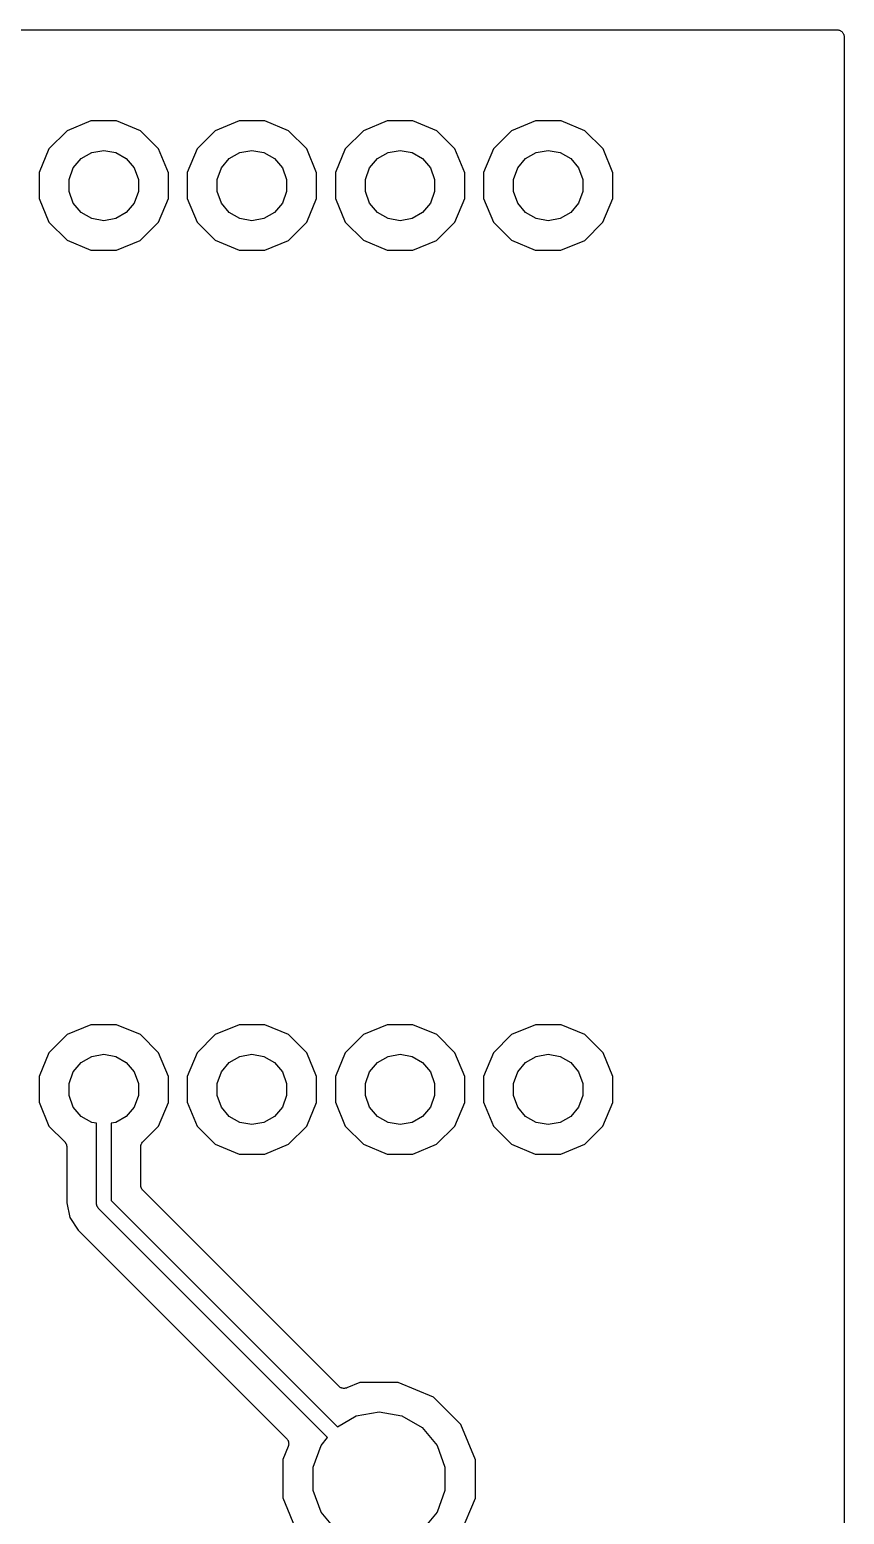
# Model space of a CAD drawing. Extents: x 37 to 156, y -136 to -20.
# Drawn here: x 141.55 to 155.52, y -45.53 to -20.08 of the extents above; entities that cross this region are included whole.
import ezdxf

# ---------------------------------------------------------------- set-up
doc = ezdxf.new("R2010")
doc.units = 0
doc.header["$MEASUREMENT"] = 0
doc.layers.add('BLACK', color=7, linetype='CONTINUOUS')

msp = doc.modelspace()

# ---------------------------------------------------------------- linework, layer by layer
at = {"layer": 'Black'}
for p, q in [((37.61, -20.083), (155.39, -20.083)), ((155.39, -20.083), (155.401, -20.0849)), ((155.401, -20.0849), (155.412, -20.0849)), ((155.412, -20.0849), (155.422, -20.0887)), ((155.422, -20.0887), (155.433, -20.0907)), ((155.433, -20.0907), (155.443, -20.0962)), ((155.443, -20.0962), (155.453, -20.1)), ((155.453, -20.1), (155.462, -20.1072)), ((155.462, -20.1072), (155.472, -20.1127)), ((155.472, -20.1127), (155.479, -20.1212)), ((155.479, -20.1212), (155.487, -20.1284)), ((155.487, -20.1284), (155.493, -20.138)), ((155.493, -20.138), (155.5, -20.1465)), ((155.5, -20.1465), (155.504, -20.1569)), ((155.504, -20.1569), (155.509, -20.1666)), ((155.509, -20.1666), (155.511, -20.1775)), ((155.511, -20.1775), (155.515, -20.1879)), ((155.515, -20.1879), (155.515, -20.1991)), ((155.515, -20.1991), (155.517, -20.21)), ((155.517, -20.21), (155.517, -135.99)), ((142.193, -21.8141), (141.881, -22.1255)), ((142.601, -21.6458), (142.193, -21.8141)), ((143.041, -21.6462), (142.601, -21.6458)), ((143.448, -21.8152), (143.041, -21.6462)), ((143.76, -22.1272), (143.448, -21.8152)), ((144.733, -21.8141), (144.421, -22.1255)), ((145.141, -21.6458), (144.733, -21.8141)), ((145.581, -21.6462), (145.141, -21.6458)), ((145.988, -21.8152), (145.581, -21.6462)), ((146.3, -22.1272), (145.988, -21.8152)), ((147.273, -21.8141), (146.961, -22.1255)), ((147.681, -21.6458), (147.273, -21.8141)), ((148.121, -21.6462), (147.681, -21.6458)), ((148.528, -21.8152), (148.121, -21.6462)), ((148.84, -22.1272), (148.528, -21.8152)), ((149.813, -21.8141), (149.501, -22.1255)), ((150.221, -21.6458), (149.813, -21.8141)), ((150.661, -21.6462), (150.221, -21.6458)), ((151.068, -21.8152), (150.661, -21.6462)), ((151.38, -22.1272), (151.068, -21.8152)), ((141.881, -22.1255), (141.712, -22.5326)), ((143.928, -22.5346), (143.76, -22.1272)), ((144.421, -22.1255), (144.252, -22.5326)), ((146.468, -22.5346), (146.3, -22.1272)), ((146.961, -22.1255), (146.792, -22.5326)), ((149.008, -22.5346), (148.84, -22.1272)), ((149.501, -22.1255), (149.332, -22.5326)), ((151.548, -22.5346), (151.38, -22.1272)), ((142.298, -22.4529), (142.433, -22.2926)), ((142.433, -22.2926), (142.614, -22.188)), ((142.614, -22.188), (142.82, -22.1517)), ((142.82, -22.1517), (143.026, -22.188)), ((143.026, -22.188), (143.207, -22.2926)), ((143.207, -22.2926), (143.342, -22.4529)), ((144.838, -22.4529), (144.973, -22.2926)), ((144.973, -22.2926), (145.154, -22.188)), ((145.154, -22.188), (145.36, -22.1517)), ((145.36, -22.1517), (145.566, -22.188)), ((145.566, -22.188), (145.747, -22.2926)), ((145.747, -22.2926), (145.882, -22.4529)), ((147.378, -22.4529), (147.513, -22.2926)), ((147.513, -22.2926), (147.694, -22.188)), ((147.694, -22.188), (147.9, -22.1517)), ((147.9, -22.1517), (148.106, -22.188)), ((148.106, -22.188), (148.287, -22.2926)), ((148.287, -22.2926), (148.422, -22.4529)), ((149.918, -22.4529), (150.053, -22.2926)), ((150.053, -22.2926), (150.234, -22.188)), ((150.234, -22.188), (150.44, -22.1517)), ((150.44, -22.1517), (150.646, -22.188)), ((150.646, -22.188), (150.827, -22.2926)), ((150.827, -22.2926), (150.962, -22.4529)), ((141.712, -22.5326), (141.712, -22.9734)), ((142.227, -22.6494), (142.298, -22.4529)), ((143.342, -22.4529), (143.413, -22.6494)), ((143.928, -22.9754), (143.928, -22.5346)), ((144.252, -22.5326), (144.252, -22.9734)), ((144.767, -22.6494), (144.838, -22.4529)), ((145.882, -22.4529), (145.953, -22.6494)), ((146.468, -22.9754), (146.468, -22.5346)), ((146.792, -22.5326), (146.792, -22.9734)), ((147.307, -22.6494), (147.378, -22.4529)), ((148.422, -22.4529), (148.493, -22.6494)), ((149.008, -22.9754), (149.008, -22.5346)), ((149.332, -22.5326), (149.332, -22.9734)), ((149.847, -22.6494), (149.918, -22.4529)), ((150.962, -22.4529), (151.033, -22.6494)), ((151.548, -22.9754), (151.548, -22.5346)), ((142.227, -22.8586), (142.227, -22.6494)), ((142.298, -23.0551), (142.227, -22.8586)), ((143.413, -22.8586), (143.342, -23.0551)), ((143.413, -22.6494), (143.413, -22.8586)), ((144.767, -22.8586), (144.767, -22.6494)), ((144.838, -23.0551), (144.767, -22.8586)), ((145.953, -22.8586), (145.882, -23.0551)), ((145.953, -22.6494), (145.953, -22.8586)), ((147.307, -22.8586), (147.307, -22.6494)), ((147.378, -23.0551), (147.307, -22.8586)), ((148.493, -22.8586), (148.422, -23.0551)), ((148.493, -22.6494), (148.493, -22.8586)), ((149.847, -22.8586), (149.847, -22.6494)), ((149.918, -23.0551), (149.847, -22.8586)), ((151.033, -22.8586), (150.962, -23.0551)), ((151.033, -22.6494), (151.033, -22.8586)), ((141.712, -22.9734), (141.88, -23.3808)), ((142.433, -23.2154), (142.298, -23.0551)), ((143.342, -23.0551), (143.207, -23.2154)), ((143.759, -23.3825), (143.928, -22.9754)), ((144.252, -22.9734), (144.42, -23.3808)), ((144.973, -23.2154), (144.838, -23.0551)), ((145.882, -23.0551), (145.747, -23.2154)), ((146.299, -23.3825), (146.468, -22.9754)), ((146.792, -22.9734), (146.96, -23.3808)), ((147.513, -23.2154), (147.378, -23.0551)), ((148.422, -23.0551), (148.287, -23.2154)), ((148.839, -23.3825), (149.008, -22.9754)), ((149.332, -22.9734), (149.5, -23.3808)), ((150.053, -23.2154), (149.918, -23.0551)), ((150.962, -23.0551), (150.827, -23.2154)), ((151.379, -23.3825), (151.548, -22.9754)), ((141.88, -23.3808), (142.192, -23.6928)), ((142.614, -23.32), (142.433, -23.2154)), ((142.82, -23.3563), (142.614, -23.32)), ((143.026, -23.32), (142.82, -23.3563)), ((143.207, -23.2154), (143.026, -23.32)), ((143.447, -23.6939), (143.759, -23.3825)), ((144.42, -23.3808), (144.732, -23.6928)), ((145.154, -23.32), (144.973, -23.2154)), ((145.36, -23.3563), (145.154, -23.32)), ((145.566, -23.32), (145.36, -23.3563)), ((145.747, -23.2154), (145.566, -23.32)), ((145.987, -23.6939), (146.299, -23.3825)), ((146.96, -23.3808), (147.272, -23.6928)), ((147.694, -23.32), (147.513, -23.2154)), ((147.9, -23.3563), (147.694, -23.32)), ((148.106, -23.32), (147.9, -23.3563)), ((148.287, -23.2154), (148.106, -23.32)), ((148.527, -23.6939), (148.839, -23.3825)), ((149.5, -23.3808), (149.812, -23.6928)), ((150.234, -23.32), (150.053, -23.2154)), ((150.44, -23.3563), (150.234, -23.32)), ((150.646, -23.32), (150.44, -23.3563)), ((150.827, -23.2154), (150.646, -23.32)), ((151.067, -23.6939), (151.379, -23.3825)), ((142.192, -23.6928), (142.599, -23.8618)), ((142.599, -23.8618), (143.039, -23.8622)), ((143.039, -23.8622), (143.447, -23.6939)), ((144.732, -23.6928), (145.139, -23.8618)), ((145.139, -23.8618), (145.579, -23.8622)), ((145.579, -23.8622), (145.987, -23.6939)), ((147.272, -23.6928), (147.679, -23.8618)), ((147.679, -23.8618), (148.119, -23.8622)), ((148.119, -23.8622), (148.527, -23.6939)), ((149.812, -23.6928), (150.219, -23.8618)), ((150.219, -23.8618), (150.659, -23.8622)), ((150.659, -23.8622), (151.067, -23.6939)), ((142.601, -37.1378), (142.193, -37.3061)), ((143.041, -37.1382), (142.601, -37.1378)), ((143.448, -37.3072), (143.041, -37.1382)), ((145.141, -37.1378), (144.733, -37.3061)), ((145.581, -37.1382), (145.141, -37.1378)), ((145.988, -37.3072), (145.581, -37.1382)), ((147.681, -37.1378), (147.273, -37.3061)), ((148.121, -37.1382), (147.681, -37.1378)), ((148.528, -37.3072), (148.121, -37.1382)), ((150.221, -37.1378), (149.813, -37.3061)), ((150.661, -37.1382), (150.221, -37.1378)), ((151.068, -37.3072), (150.661, -37.1382)), ((142.193, -37.3061), (141.881, -37.6175)), ((143.76, -37.6192), (143.448, -37.3072)), ((144.733, -37.3061), (144.421, -37.6175)), ((146.3, -37.6192), (145.988, -37.3072)), ((147.273, -37.3061), (146.961, -37.6175)), ((148.84, -37.6192), (148.528, -37.3072)), ((149.813, -37.3061), (149.501, -37.6175)), ((151.38, -37.6192), (151.068, -37.3072)), ((141.881, -37.6175), (141.712, -38.0246)), ((142.614, -37.68), (142.82, -37.6437)), ((142.82, -37.6437), (143.026, -37.68)), ((143.928, -38.0266), (143.76, -37.6192)), ((144.421, -37.6175), (144.252, -38.0246)), ((145.154, -37.68), (145.36, -37.6437)), ((145.36, -37.6437), (145.566, -37.68)), ((146.468, -38.0266), (146.3, -37.6192)), ((146.961, -37.6175), (146.792, -38.0246)), ((147.694, -37.68), (147.9, -37.6437)), ((147.9, -37.6437), (148.106, -37.68)), ((149.008, -38.0266), (148.84, -37.6192)), ((149.501, -37.6175), (149.332, -38.0246)), ((150.234, -37.68), (150.44, -37.6437)), ((150.44, -37.6437), (150.646, -37.68)), ((151.548, -38.0266), (151.38, -37.6192)), ((142.298, -37.9449), (142.433, -37.7846)), ((142.433, -37.7846), (142.614, -37.68)), ((143.026, -37.68), (143.207, -37.7846)), ((143.207, -37.7846), (143.342, -37.9449)), ((144.838, -37.9449), (144.973, -37.7846)), ((144.973, -37.7846), (145.154, -37.68)), ((145.566, -37.68), (145.747, -37.7846)), ((145.747, -37.7846), (145.882, -37.9449)), ((147.378, -37.9449), (147.513, -37.7846)), ((147.513, -37.7846), (147.694, -37.68)), ((148.106, -37.68), (148.287, -37.7846)), ((148.287, -37.7846), (148.422, -37.9449)), ((149.918, -37.9449), (150.053, -37.7846)), ((150.053, -37.7846), (150.234, -37.68)), ((150.646, -37.68), (150.827, -37.7846)), ((150.827, -37.7846), (150.962, -37.9449)), ((141.712, -38.0246), (141.712, -38.4654)), ((142.227, -38.1414), (142.298, -37.9449)), ((142.227, -38.3506), (142.227, -38.1414)), ((143.342, -37.9449), (143.413, -38.1414)), ((143.413, -38.1414), (143.413, -38.3506)), ((143.928, -38.4674), (143.928, -38.0266)), ((144.252, -38.0246), (144.252, -38.4654)), ((144.767, -38.1414), (144.838, -37.9449)), ((144.767, -38.3506), (144.767, -38.1414)), ((145.882, -37.9449), (145.953, -38.1414)), ((145.953, -38.1414), (145.953, -38.3506)), ((146.468, -38.4674), (146.468, -38.0266)), ((146.792, -38.0246), (146.792, -38.4654)), ((147.307, -38.1414), (147.378, -37.9449)), ((147.307, -38.3506), (147.307, -38.1414)), ((148.422, -37.9449), (148.493, -38.1414)), ((148.493, -38.1414), (148.493, -38.3506)), ((149.008, -38.4674), (149.008, -38.0266)), ((149.332, -38.0246), (149.332, -38.4654)), ((149.847, -38.1414), (149.918, -37.9449)), ((149.847, -38.3506), (149.847, -38.1414)), ((150.962, -37.9449), (151.033, -38.1414)), ((151.033, -38.1414), (151.033, -38.3506)), ((151.548, -38.4674), (151.548, -38.0266)), ((142.298, -38.5471), (142.227, -38.3506)), ((143.413, -38.3506), (143.342, -38.5471)), ((144.838, -38.5471), (144.767, -38.3506)), ((145.953, -38.3506), (145.882, -38.5471)), ((147.378, -38.5471), (147.307, -38.3506)), ((148.493, -38.3506), (148.422, -38.5471)), ((149.918, -38.5471), (149.847, -38.3506)), ((151.033, -38.3506), (150.962, -38.5471)), ((141.712, -38.4654), (141.88, -38.8728)), ((142.433, -38.7074), (142.298, -38.5471)), ((143.342, -38.5471), (143.207, -38.7074)), ((143.759, -38.8745), (143.928, -38.4674)), ((144.252, -38.4654), (144.42, -38.8728)), ((144.973, -38.7074), (144.838, -38.5471)), ((145.882, -38.5471), (145.747, -38.7074)), ((146.299, -38.8745), (146.468, -38.4674)), ((146.792, -38.4654), (146.96, -38.8728)), ((147.513, -38.7074), (147.378, -38.5471)), ((148.422, -38.5471), (148.287, -38.7074)), ((148.839, -38.8745), (149.008, -38.4674)), ((149.332, -38.4654), (149.5, -38.8728)), ((150.053, -38.7074), (149.918, -38.5471)), ((150.962, -38.5471), (150.827, -38.7074)), ((151.379, -38.8745), (151.548, -38.4674)), ((141.88, -38.8728), (142.15, -39.143)), ((142.614, -38.812), (142.433, -38.7074)), ((142.695, -38.8263), (142.614, -38.812)), ((142.695, -40.2), (142.695, -38.8263)), ((143.026, -38.812), (142.945, -38.8263)), ((142.945, -38.8263), (142.945, -40.1482)), ((143.207, -38.7074), (143.026, -38.812)), ((143.49, -39.1425), (143.759, -38.8745)), ((144.42, -38.8728), (144.732, -39.1848)), ((145.154, -38.812), (144.973, -38.7074)), ((145.36, -38.8483), (145.154, -38.812)), ((145.566, -38.812), (145.36, -38.8483)), ((145.747, -38.7074), (145.566, -38.812)), ((145.987, -39.1859), (146.299, -38.8745)), ((146.96, -38.8728), (147.272, -39.1848)), ((147.694, -38.812), (147.513, -38.7074)), ((147.9, -38.8483), (147.694, -38.812)), ((148.106, -38.812), (147.9, -38.8483)), ((148.287, -38.7074), (148.106, -38.812)), ((148.527, -39.1859), (148.839, -38.8745)), ((149.5, -38.8728), (149.812, -39.1848)), ((150.234, -38.812), (150.053, -38.7074)), ((150.44, -38.8483), (150.234, -38.812)), ((150.646, -38.812), (150.44, -38.8483)), ((150.827, -38.7074), (150.646, -38.812)), ((151.067, -39.1859), (151.379, -38.8745)), ((142.15, -39.143), (142.153, -39.1476)), ((142.153, -39.1476), (142.157, -39.1511)), ((142.157, -39.1511), (142.166, -39.1655)), ((142.166, -39.1655), (142.175, -39.1792)), ((142.175, -39.1792), (142.177, -39.1845)), ((142.177, -39.1845), (142.179, -39.1893)), ((143.461, -39.1889), (143.463, -39.184)), ((143.463, -39.184), (143.465, -39.1786)), ((143.465, -39.1786), (143.474, -39.165)), ((143.474, -39.165), (143.483, -39.1507)), ((143.483, -39.1507), (143.487, -39.1471)), ((143.487, -39.1471), (143.49, -39.1425)), ((144.732, -39.1848), (145.139, -39.3538)), ((147.272, -39.1848), (147.679, -39.3538)), ((149.812, -39.1848), (150.219, -39.3538)), ((142.179, -39.1893), (142.182, -39.2057)), ((142.182, -39.2057), (142.187, -39.2218)), ((142.187, -39.2218), (142.186, -39.2273)), ((142.186, -39.2273), (142.187, -39.2328)), ((142.187, -39.2328), (142.187, -40.1875)), ((143.453, -39.2212), (143.458, -39.2052)), ((143.454, -39.2268), (143.453, -39.2212)), ((143.453, -39.2324), (143.454, -39.2268)), ((143.453, -39.8852), (143.453, -39.2324)), ((143.458, -39.2052), (143.461, -39.1889)), ((145.139, -39.3538), (145.579, -39.3542)), ((145.579, -39.3542), (145.987, -39.1859)), ((147.679, -39.3538), (148.119, -39.3542)), ((148.119, -39.3542), (148.527, -39.1859)), ((150.219, -39.3538), (150.659, -39.3542)), ((150.659, -39.3542), (151.067, -39.1859)), ((143.454, -39.8907), (143.453, -39.8852)), ((143.453, -39.8963), (143.454, -39.8907)), ((143.458, -39.9123), (143.453, -39.8963)), ((143.461, -39.9286), (143.458, -39.9123)), ((143.463, -39.9335), (143.461, -39.9286)), ((143.465, -39.9389), (143.463, -39.9335)), ((143.474, -39.9525), (143.465, -39.9389)), ((142.187, -40.1875), (142.237, -40.4413)), ((142.696, -40.2054), (142.695, -40.2)), ((142.945, -40.1482), (146.825, -44.0281)), ((143.483, -39.9668), (143.474, -39.9525)), ((143.487, -39.9704), (143.483, -39.9668)), ((143.49, -39.975), (143.487, -39.9704)), ((146.849, -43.3342), (143.49, -39.975)), ((142.237, -40.4413), (142.381, -40.6564)), ((142.695, -40.2109), (142.696, -40.2054)), ((142.7, -40.2267), (142.695, -40.2109)), ((142.703, -40.2428), (142.7, -40.2267)), ((142.705, -40.2475), (142.703, -40.2428)), ((142.707, -40.2528), (142.705, -40.2475)), ((142.716, -40.2662), (142.707, -40.2528)), ((142.724, -40.2803), (142.716, -40.2662)), ((142.728, -40.2839), (142.724, -40.2803)), ((142.732, -40.2884), (142.728, -40.2839)), ((146.657, -44.2141), (142.732, -40.2884)), ((142.381, -40.6564), (145.954, -44.2293)), ((146.856, -43.339), (146.849, -43.3342)), ((146.862, -43.3451), (146.856, -43.339)), ((146.874, -43.3516), (146.862, -43.3451)), ((146.886, -43.3595), (146.874, -43.3516)), ((146.894, -43.3617), (146.886, -43.3595)), ((146.901, -43.3655), (146.894, -43.3617)), ((146.915, -43.3673), (146.901, -43.3655)), ((146.928, -43.371), (146.915, -43.3673)), ((146.936, -43.3702), (146.928, -43.371)), ((146.945, -43.3713), (146.936, -43.3702)), ((146.958, -43.3683), (146.945, -43.3713)), ((146.972, -43.3671), (146.958, -43.3683)), ((146.98, -43.3636), (146.972, -43.3671)), ((146.988, -43.3618), (146.98, -43.3636)), ((147.213, -43.2687), (146.988, -43.3618)), ((147.87, -43.2693), (147.213, -43.2687)), ((148.476, -43.5212), (147.87, -43.2693)), ((148.94, -43.986), (148.476, -43.5212)), ((146.825, -44.0281), (147.148, -43.8418)), ((147.148, -43.8418), (147.54, -43.7726)), ((147.54, -43.7726), (147.932, -43.8418)), ((147.932, -43.8418), (148.278, -44.0411)), ((149.191, -44.593), (148.94, -43.986)), ((145.954, -44.2293), (145.959, -44.2362)), ((145.959, -44.2362), (145.965, -44.2419)), ((145.965, -44.2419), (145.972, -44.2541)), ((145.972, -44.2541), (145.979, -44.2654)), ((145.979, -44.2654), (145.982, -44.2736)), ((145.982, -44.2736), (145.985, -44.281)), ((146.546, -44.3463), (146.657, -44.2141)), ((148.278, -44.0411), (148.534, -44.3463)), ((145.982, -44.3678), (145.889, -44.5902)), ((145.983, -44.3596), (145.982, -44.3678)), ((145.987, -44.352), (145.983, -44.3596)), ((145.985, -44.281), (145.987, -44.2947)), ((145.987, -44.2947), (145.991, -44.3081)), ((145.988, -44.3382), (145.987, -44.352)), ((145.991, -44.3248), (145.988, -44.3382)), ((145.991, -44.3081), (145.99, -44.3164)), ((145.99, -44.3164), (145.991, -44.3248)), ((146.41, -44.7208), (146.546, -44.3463)), ((148.534, -44.3463), (148.67, -44.7208)), ((145.889, -44.5902), (145.889, -45.247)), ((146.41, -45.1192), (146.41, -44.7208)), ((148.67, -44.7208), (148.67, -45.1192)), ((149.191, -45.2498), (149.191, -44.593)), ((145.889, -45.247), (146.14, -45.854)), ((146.546, -45.4937), (146.41, -45.1192)), ((148.67, -45.1192), (148.534, -45.4937)), ((148.939, -45.8564), (149.191, -45.2498)), ((146.802, -45.7989), (146.546, -45.4937)), ((148.534, -45.4937), (148.278, -45.7989))]:
    msp.add_line(p, q, dxfattribs=at)

doc.saveas('drawing.dxf')
